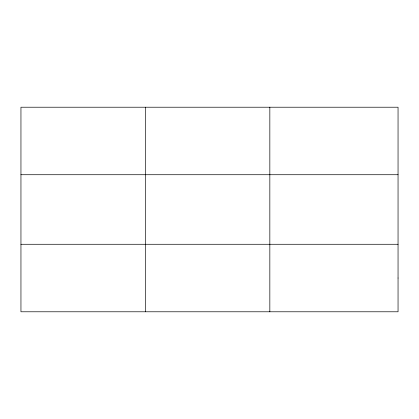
<?xml version="1.0" encoding="UTF-8"?>
<svg xmlns="http://www.w3.org/2000/svg" width="419" height="419" viewBox="0 0 419 419"><rect width="100%" height="100%" fill="white"/><g stroke="black" fill="none" stroke-linecap="round" stroke-linejoin="round"><path stroke-width="0.63" d="M145.393 311.783L145.393 107.217M269.836 311.783L269.836 107.217M20.95 174.723L398.05 174.723M20.95 244.277L398.05 244.277M398.05 278.027L398.05 311.783L20.95 311.783L20.95 107.217L398.05 107.217L398.05 278.027"/></g></svg>
